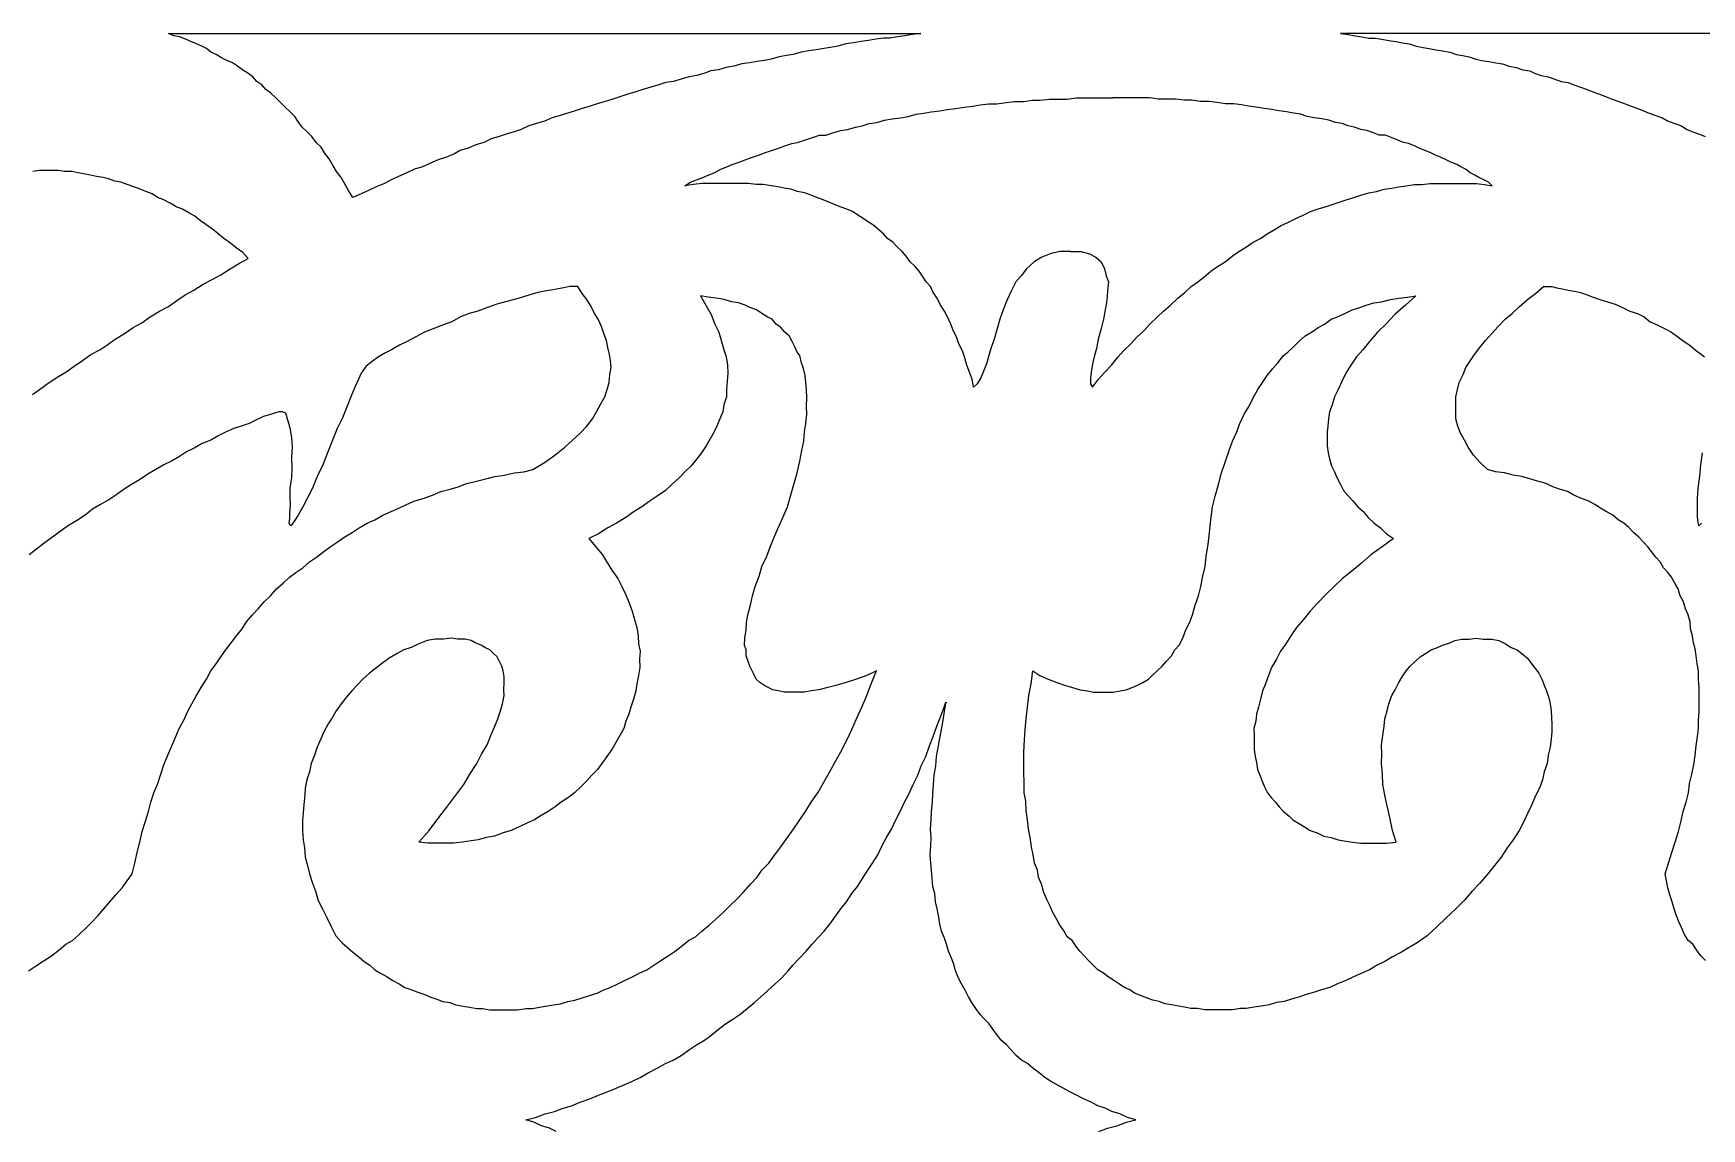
# Model space of a CAD drawing. Extents: x -550 to 550, y -550 to 550.
# Drawn here: x -146.01 to -100.31, y -449.99 to -420 of the extents above; entities that cross this region are included whole.
import ezdxf

# ---------------------------------------------------------------- set-up
doc = ezdxf.new("R2010")
doc.units = 0
doc.layers.add('LAYER_1', color=18, linetype='CONTINUOUS')

msp = doc.modelspace()

# ---------------------------------------------------------------- linework, layer by layer
at = {"layer": 'LAYER_1'}
for points in [[(-121.695, -420), (-121.926, -420.032), (-122.132, -420.064), (-122.339, -420.096), (-122.545, -420.128), (-122.717, -420.128), (-122.924, -420.16), (-123.13, -420.192), (-123.337, -420.224), (-123.544, -420.256), (-123.75, -420.288), (-123.966, -420.353), (-124.173, -420.385), (-124.355, -420.417), (-124.561, -420.449), (-124.768, -420.481), (-124.975, -420.513), (-125.191, -420.577), (-125.374, -420.609), (-125.58, -420.641), (-125.797, -420.706), (-125.979, -420.738), (-126.186, -420.77), (-126.393, -420.802), (-126.6, -420.834), (-126.817, -420.898), (-127.024, -420.93), (-127.241, -420.994), (-127.448, -421.026), (-127.616, -421.091), (-127.832, -421.155), (-128.04, -421.187), (-128.257, -421.251), (-128.474, -421.315), (-128.681, -421.347), (-128.874, -421.411), (-129.091, -421.476), (-129.309, -421.54), (-129.501, -421.604), (-129.719, -421.668), (-129.912, -421.732), (-130.129, -421.797), (-130.347, -421.861), (-130.565, -421.925), (-130.758, -421.989), (-130.976, -422.053), (-131.169, -422.117), (-131.362, -422.182), (-131.58, -422.246), (-131.798, -422.31), (-132.002, -422.406), (-132.22, -422.47), (-132.438, -422.535), (-132.642, -422.631), (-132.835, -422.695), (-133.054, -422.759), (-133.248, -422.823), (-133.466, -422.888), (-133.67, -422.984), (-133.889, -423.048), (-134.093, -423.144), (-134.312, -423.209), (-134.491, -423.305), (-134.72, -423.401), (-134.915, -423.465), (-135.144, -423.562), (-135.349, -423.658), (-135.568, -423.722), (-135.773, -423.818), (-136.002, -423.915), (-136.207, -424.011), (-136.387, -424.107), (-136.617, -424.203), (-136.822, -424.3), (-137.028, -424.396), (-137.258, -424.492), (-137.37, -424.3), (-137.467, -424.139), (-137.578, -423.947), (-137.7, -423.786), (-137.797, -423.626), (-137.908, -423.433), (-138.03, -423.273), (-138.126, -423.112), (-138.258, -422.984), (-138.379, -422.823), (-138.511, -422.695), (-138.642, -422.567), (-138.763, -422.406), (-138.844, -422.278), (-138.975, -422.15), (-139.106, -422.021), (-139.237, -421.893), (-139.368, -421.764), (-139.499, -421.636), (-139.64, -421.54), (-139.745, -421.411), (-139.886, -421.315), (-139.992, -421.187), (-140.133, -421.091), (-140.274, -420.994), (-140.414, -420.898), (-140.555, -420.802), (-140.706, -420.738), (-140.857, -420.673), (-140.998, -420.577), (-141.149, -420.513), (-141.264, -420.417), (-141.391, -420.353), (-141.541, -420.288), (-141.692, -420.224), (-141.843, -420.16), (-141.994, -420.096), (-142.155, -420.064), (-142.306, -420), (-141.447, -420), (-140.589, -420), (-139.73, -420), (-138.871, -420), (-138.012, -420), (-137.154, -420), (-136.295, -420), (-135.436, -420), (-134.577, -420), (-133.718, -420), (-132.859, -420), (-132.001, -420), (-131.142, -420), (-130.283, -420), (-129.424, -420), (-128.566, -420), (-127.707, -420), (-126.848, -420), (-125.989, -420), (-125.13, -420), (-124.272, -420), (-123.413, -420), (-122.554, -420)], [(-130.79, -433.83), (-130.603, -434.055), (-130.416, -434.28), (-130.28, -434.504), (-130.143, -434.729), (-129.997, -434.921), (-129.885, -435.146), (-129.774, -435.371), (-129.687, -435.595), (-129.601, -435.82), (-129.54, -436.045), (-129.479, -436.269), (-129.443, -436.494), (-129.433, -436.718), (-129.387, -436.911), (-129.403, -437.136), (-129.392, -437.36), (-129.433, -437.585), (-129.474, -437.81), (-129.505, -438.002), (-129.571, -438.227), (-129.638, -438.451), (-129.695, -438.644), (-129.777, -438.836), (-129.834, -439.029), (-129.943, -439.221), (-130.051, -439.414), (-130.16, -439.607), (-130.294, -439.799), (-130.419, -439.96), (-130.554, -440.152), (-130.704, -440.313), (-130.855, -440.473), (-131.006, -440.633), (-131.183, -440.794), (-131.351, -440.922), (-131.544, -441.051), (-131.712, -441.179), (-131.905, -441.307), (-132.125, -441.436), (-132.283, -441.532), (-132.493, -441.628), (-132.703, -441.725), (-132.914, -441.821), (-133.14, -441.885), (-133.377, -441.981), (-133.593, -442.013), (-133.82, -442.078), (-134.011, -442.11), (-134.254, -442.142), (-134.498, -442.174), (-134.731, -442.174), (-134.964, -442.174), (-135.197, -442.174), (-135.447, -442.142), (-135.167, -441.821), (-134.904, -441.468), (-134.651, -441.147), (-134.433, -440.858), (-134.216, -440.569), (-134.051, -440.28), (-133.86, -439.992), (-133.73, -439.735), (-133.575, -439.478), (-133.471, -439.221), (-133.367, -438.965), (-133.283, -438.772), (-133.215, -438.548), (-133.156, -438.355), (-133.113, -438.13), (-133.116, -437.97), (-133.109, -437.777), (-133.112, -437.617), (-133.14, -437.457), (-133.177, -437.328), (-133.241, -437.2), (-133.304, -437.071), (-133.403, -436.975), (-133.502, -436.879), (-133.636, -436.815), (-133.744, -436.751), (-133.904, -436.686), (-134.012, -436.622), (-134.181, -436.59), (-134.386, -436.59), (-134.556, -436.558), (-134.77, -436.59), (-135.001, -436.59), (-135.215, -436.622), (-135.45, -436.718), (-135.659, -436.815), (-135.858, -436.879), (-136.042, -436.975), (-136.261, -437.104), (-136.43, -437.232), (-136.633, -437.392), (-136.802, -437.521), (-136.98, -437.681), (-137.133, -437.842), (-137.286, -438.002), (-137.449, -438.195), (-137.577, -438.355), (-137.714, -438.548), (-137.826, -438.74), (-137.928, -438.901), (-138.05, -439.125), (-138.136, -439.318), (-138.233, -439.542), (-138.303, -439.767), (-138.4, -439.992), (-138.445, -440.216), (-138.515, -440.441), (-138.56, -440.666), (-138.569, -440.858), (-138.598, -441.115), (-138.617, -441.339), (-138.636, -441.564), (-138.639, -441.821), (-138.615, -442.078), (-138.582, -442.302), (-138.559, -442.559), (-138.499, -442.784), (-138.44, -443.008), (-138.364, -443.265), (-138.278, -443.489), (-138.202, -443.746), (-138.09, -443.971), (-137.961, -444.228), (-137.848, -444.452), (-137.72, -444.709), (-137.544, -444.901), (-137.401, -445.03), (-137.258, -445.158), (-137.089, -445.287), (-136.946, -445.415), (-136.793, -445.511), (-136.649, -445.64), (-136.496, -445.736), (-136.316, -445.832), (-136.162, -445.928), (-135.983, -446.025), (-135.829, -446.121), (-135.639, -446.185), (-135.476, -446.249), (-135.286, -446.313), (-135.148, -446.378), (-134.958, -446.442), (-134.794, -446.506), (-134.595, -446.538), (-134.431, -446.602), (-134.231, -446.634), (-134.057, -446.666), (-133.857, -446.698), (-133.7, -446.698), (-133.5, -446.731), (-133.317, -446.731), (-133.107, -446.731), (-132.924, -446.731), (-132.741, -446.731), (-132.521, -446.698), (-132.338, -446.698), (-132.145, -446.666), (-131.979, -446.634), (-131.76, -446.602), (-131.567, -446.57), (-131.365, -446.506), (-131.172, -446.474), (-130.97, -446.41), (-130.768, -446.345), (-130.566, -446.281), (-130.381, -446.185), (-130.205, -446.121), (-129.994, -446.025), (-129.809, -445.928), (-129.598, -445.832), (-129.413, -445.736), (-129.203, -445.64), (-129.009, -445.511), (-128.815, -445.383), (-128.621, -445.254), (-128.427, -445.126), (-128.26, -444.998), (-128.057, -444.837), (-127.873, -444.741), (-127.697, -444.581), (-127.494, -444.42), (-127.318, -444.26), (-127.106, -444.067), (-126.921, -443.875), (-126.745, -443.714), (-126.56, -443.522), (-126.366, -443.297), (-126.181, -443.104), (-126.049, -442.912), (-125.864, -442.719), (-125.696, -442.495), (-125.529, -442.27), (-125.352, -442.013), (-125.185, -441.789), (-125.009, -441.532), (-124.833, -441.275), (-124.682, -441.019), (-124.515, -440.794), (-124.356, -440.505), (-124.207, -440.248), (-124.048, -439.96), (-123.889, -439.671), (-123.721, -439.35), (-123.588, -439.061), (-123.456, -438.772), (-123.314, -438.451), (-123.172, -438.13), (-123.056, -437.81), (-122.906, -437.457), (-123.173, -437.585), (-123.457, -437.681), (-123.74, -437.777), (-123.99, -437.842), (-124.239, -437.906), (-124.488, -437.97), (-124.703, -438.002), (-124.892, -438.034), (-125.071, -438.034), (-125.251, -438.034), (-125.431, -438.034), (-125.602, -438.002), (-125.746, -437.97), (-125.882, -437.906), (-125.992, -437.842), (-126.102, -437.777), (-126.202, -437.681), (-126.252, -437.585), (-126.317, -437.457), (-126.383, -437.328), (-126.422, -437.2), (-126.479, -437.039), (-126.483, -436.879), (-126.523, -436.751), (-126.518, -436.558), (-126.479, -436.333), (-126.474, -436.141), (-126.435, -435.916), (-126.36, -435.659), (-126.311, -435.403), (-126.237, -435.146), (-126.128, -434.857), (-126.053, -434.601), (-125.918, -434.312), (-125.8, -433.991), (-125.656, -433.67), (-125.503, -433.317), (-125.35, -432.964), (-125.266, -432.675), (-125.173, -432.354), (-125.081, -432.033), (-125.013, -431.712), (-124.955, -431.424), (-124.905, -431.167), (-124.882, -430.91), (-124.842, -430.686), (-124.818, -430.429), (-124.828, -430.204), (-124.814, -429.98), (-124.824, -429.755), (-124.844, -429.562), (-124.863, -429.37), (-124.908, -429.177), (-124.962, -429.017), (-125.006, -428.824), (-125.079, -428.728), (-125.158, -428.568), (-125.221, -428.439), (-125.299, -428.279), (-125.422, -428.182), (-125.535, -428.054), (-125.657, -427.958), (-125.77, -427.829), (-125.901, -427.765), (-126.049, -427.669), (-126.196, -427.573), (-126.377, -427.509), (-126.509, -427.444), (-126.69, -427.38), (-126.881, -427.348), (-127.087, -427.284), (-127.303, -427.252), (-127.519, -427.22), (-127.735, -427.188), (-127.586, -427.444), (-127.437, -427.701), (-127.338, -427.958), (-127.229, -428.182), (-127.155, -428.439), (-127.096, -428.664), (-127.027, -428.856), (-126.993, -429.081), (-126.984, -429.306), (-127, -429.53), (-127.016, -429.755), (-127.023, -429.947), (-127.089, -430.172), (-127.121, -430.365), (-127.203, -430.557), (-127.285, -430.75), (-127.358, -430.91), (-127.465, -431.103), (-127.572, -431.295), (-127.705, -431.488), (-127.829, -431.648), (-127.987, -431.841), (-128.161, -432.001), (-128.31, -432.162), (-128.52, -432.354), (-128.694, -432.515), (-128.919, -432.675), (-129.11, -432.803), (-129.335, -432.964), (-129.551, -433.092), (-129.777, -433.253), (-130.029, -433.413), (-130.27, -433.542), (-130.522, -433.702)], [(-108.744, -433.83), (-109.055, -434.055), (-109.366, -434.28), (-109.626, -434.504), (-109.887, -434.729), (-110.14, -434.921), (-110.375, -435.146), (-110.611, -435.371), (-110.821, -435.595), (-111.031, -435.82), (-111.217, -436.045), (-111.402, -436.269), (-111.561, -436.494), (-111.696, -436.718), (-111.847, -436.911), (-111.956, -437.136), (-112.091, -437.36), (-112.174, -437.585), (-112.257, -437.81), (-112.332, -438.002), (-112.39, -438.227), (-112.447, -438.451), (-112.497, -438.644), (-112.52, -438.836), (-112.57, -439.029), (-112.568, -439.221), (-112.565, -439.414), (-112.563, -439.607), (-112.535, -439.799), (-112.499, -439.96), (-112.471, -440.152), (-112.408, -440.313), (-112.346, -440.473), (-112.284, -440.633), (-112.195, -440.794), (-112.099, -440.922), (-111.976, -441.051), (-111.879, -441.179), (-111.757, -441.307), (-111.608, -441.436), (-111.503, -441.532), (-111.346, -441.628), (-111.189, -441.725), (-111.032, -441.821), (-110.841, -441.885), (-110.658, -441.981), (-110.458, -442.013), (-110.267, -442.078), (-110.094, -442.11), (-109.868, -442.142), (-109.643, -442.174), (-109.41, -442.174), (-109.176, -442.174), (-108.943, -442.174), (-108.676, -442.142), (-108.778, -441.821), (-108.847, -441.468), (-108.923, -441.147), (-108.981, -440.858), (-109.038, -440.569), (-109.044, -440.28), (-109.076, -439.992), (-109.064, -439.735), (-109.078, -439.478), (-109.04, -439.221), (-109.002, -438.965), (-108.98, -438.772), (-108.924, -438.548), (-108.876, -438.355), (-108.794, -438.13), (-108.703, -437.97), (-108.604, -437.777), (-108.513, -437.617), (-108.396, -437.457), (-108.288, -437.328), (-108.153, -437.2), (-108.019, -437.071), (-107.867, -436.975), (-107.715, -436.879), (-107.546, -436.815), (-107.402, -436.751), (-107.207, -436.686), (-107.063, -436.622), (-106.876, -436.59), (-106.671, -436.59), (-106.484, -436.558), (-106.287, -436.59), (-106.057, -436.59), (-105.86, -436.622), (-105.678, -436.718), (-105.523, -436.815), (-105.359, -436.879), (-105.228, -436.975), (-105.08, -437.104), (-104.982, -437.232), (-104.867, -437.392), (-104.77, -437.521), (-104.68, -437.681), (-104.615, -437.842), (-104.551, -438.002), (-104.494, -438.195), (-104.455, -438.355), (-104.424, -438.548), (-104.418, -438.74), (-104.405, -438.901), (-104.407, -439.125), (-104.427, -439.318), (-104.455, -439.542), (-104.508, -439.767), (-104.536, -439.992), (-104.615, -440.216), (-104.668, -440.441), (-104.748, -440.666), (-104.845, -440.858), (-104.958, -441.115), (-105.063, -441.339), (-105.168, -441.564), (-105.307, -441.821), (-105.472, -442.078), (-105.629, -442.302), (-105.794, -442.559), (-105.978, -442.784), (-106.161, -443.008), (-106.379, -443.265), (-106.589, -443.489), (-106.807, -443.746), (-107.043, -443.971), (-107.313, -444.228), (-107.55, -444.452), (-107.821, -444.709), (-108.102, -444.901), (-108.316, -445.03), (-108.53, -445.158), (-108.77, -445.287), (-108.984, -445.415), (-109.191, -445.511), (-109.405, -445.64), (-109.611, -445.736), (-109.844, -445.832), (-110.051, -445.928), (-110.284, -446.025), (-110.491, -446.121), (-110.716, -446.185), (-110.915, -446.249), (-111.14, -446.313), (-111.313, -446.378), (-111.539, -446.442), (-111.738, -446.506), (-111.956, -446.538), (-112.155, -446.602), (-112.373, -446.634), (-112.564, -446.666), (-112.781, -446.698), (-112.939, -446.698), (-113.156, -446.731), (-113.34, -446.731), (-113.549, -446.731), (-113.733, -446.731), (-113.916, -446.731), (-114.117, -446.698), (-114.301, -446.698), (-114.476, -446.666), (-114.625, -446.634), (-114.826, -446.602), (-115.001, -446.57), (-115.168, -446.506), (-115.342, -446.474), (-115.509, -446.41), (-115.676, -446.345), (-115.842, -446.281), (-115.974, -446.185), (-116.114, -446.121), (-116.272, -446.025), (-116.404, -445.928), (-116.562, -445.832), (-116.694, -445.736), (-116.851, -445.64), (-116.974, -445.511), (-117.098, -445.383), (-117.22, -445.254), (-117.343, -445.126), (-117.44, -444.998), (-117.554, -444.837), (-117.685, -444.741), (-117.773, -444.581), (-117.887, -444.42), (-117.974, -444.26), (-118.079, -444.067), (-118.158, -443.875), (-118.246, -443.714), (-118.324, -443.522), (-118.394, -443.297), (-118.473, -443.104), (-118.499, -442.912), (-118.578, -442.719), (-118.621, -442.495), (-118.665, -442.27), (-118.699, -442.013), (-118.743, -441.789), (-118.777, -441.532), (-118.812, -441.275), (-118.82, -441.019), (-118.863, -440.794), (-118.863, -440.505), (-118.871, -440.248), (-118.87, -439.96), (-118.87, -439.671), (-118.86, -439.35), (-118.833, -439.061), (-118.807, -438.772), (-118.771, -438.451), (-118.736, -438.13), (-118.674, -437.81), (-118.63, -437.457), (-118.434, -437.585), (-118.203, -437.681), (-117.973, -437.777), (-117.759, -437.842), (-117.545, -437.906), (-117.331, -437.97), (-117.134, -438.002), (-116.963, -438.034), (-116.783, -438.034), (-116.604, -438.034), (-116.424, -438.034), (-116.236, -438.002), (-116.073, -437.97), (-115.902, -437.906), (-115.757, -437.842), (-115.611, -437.777), (-115.457, -437.681), (-115.355, -437.585), (-115.219, -437.457), (-115.082, -437.328), (-114.972, -437.2), (-114.827, -437.039), (-114.734, -436.879), (-114.623, -436.751), (-114.521, -436.558), (-114.437, -436.333), (-114.335, -436.141), (-114.251, -435.916), (-114.183, -435.659), (-114.091, -435.403), (-114.023, -435.146), (-113.973, -434.857), (-113.906, -434.601), (-113.881, -434.312), (-113.822, -433.991), (-113.789, -433.67), (-113.747, -433.317), (-113.706, -432.964), (-113.63, -432.675), (-113.545, -432.354), (-113.461, -432.033), (-113.352, -431.712), (-113.25, -431.424), (-113.158, -431.167), (-113.04, -430.91), (-112.956, -430.686), (-112.838, -430.429), (-112.703, -430.204), (-112.594, -429.98), (-112.46, -429.755), (-112.334, -429.562), (-112.208, -429.37), (-112.057, -429.177), (-111.914, -429.017), (-111.764, -428.824), (-111.638, -428.728), (-111.47, -428.568), (-111.337, -428.439), (-111.169, -428.279), (-110.994, -428.182), (-110.81, -428.054), (-110.634, -427.958), (-110.451, -427.829), (-110.284, -427.765), (-110.083, -427.669), (-109.883, -427.573), (-109.666, -427.509), (-109.499, -427.444), (-109.282, -427.38), (-109.074, -427.348), (-108.832, -427.284), (-108.598, -427.252), (-108.365, -427.22), (-108.131, -427.188), (-108.422, -427.444), (-108.712, -427.701), (-108.953, -427.958), (-109.186, -428.182), (-109.402, -428.439), (-109.585, -428.664), (-109.76, -428.856), (-109.918, -429.081), (-110.051, -429.306), (-110.159, -429.53), (-110.267, -429.755), (-110.367, -429.947), (-110.425, -430.172), (-110.5, -430.365), (-110.524, -430.557), (-110.548, -430.75), (-110.564, -430.91), (-110.563, -431.103), (-110.561, -431.295), (-110.535, -431.488), (-110.5, -431.648), (-110.448, -431.841), (-110.363, -432.001), (-110.302, -432.162), (-110.199, -432.354), (-110.113, -432.515), (-109.977, -432.675), (-109.857, -432.803), (-109.72, -432.964), (-109.575, -433.092), (-109.438, -433.253), (-109.275, -433.413), (-109.104, -433.542), (-108.941, -433.702)]]:
    msp.add_lwpolyline(points, close=True, dxfattribs=at)
for points in [[(-99.897, -420), (-100.756, -420), (-101.614, -420), (-102.473, -420), (-103.332, -420), (-104.191, -420), (-105.05, -420), (-105.908, -420), (-106.767, -420), (-107.626, -420), (-108.485, -420), (-109.344, -420), (-110.202, -420), (-109.989, -420.032), (-109.8, -420.064), (-109.612, -420.096), (-109.423, -420.128), (-109.251, -420.128), (-109.062, -420.16), (-108.873, -420.192), (-108.684, -420.224), (-108.496, -420.256), (-108.307, -420.288), (-108.126, -420.353), (-107.937, -420.385), (-107.773, -420.417), (-107.584, -420.449), (-107.395, -420.481), (-107.206, -420.513), (-107.025, -420.577), (-106.86, -420.609), (-106.671, -420.641), (-106.49, -420.706), (-106.326, -420.738), (-106.136, -420.77), (-105.947, -420.802), (-105.758, -420.834), (-105.577, -420.898), (-105.387, -420.93), (-105.206, -420.994), (-105.016, -421.026), (-104.884, -421.091), (-104.703, -421.155), (-104.513, -421.187), (-104.331, -421.251), (-104.15, -421.315), (-103.96, -421.347), (-103.803, -421.411), (-103.621, -421.476), (-103.439, -421.54), (-103.282, -421.604), (-103.1, -421.668), (-102.942, -421.732), (-102.76, -421.797), (-102.578, -421.861), (-102.396, -421.925), (-102.238, -421.989), (-102.056, -422.053), (-101.898, -422.117), (-101.74, -422.182), (-101.557, -422.246), (-101.375, -422.31), (-101.225, -422.406), (-101.042, -422.47), (-100.859, -422.535), (-100.708, -422.631), (-100.55, -422.695), (-100.367, -422.759), (-100.209, -422.823)], [(-117.599, -425.968), (-117.614, -425.968), (-117.888, -425.968), (-118.156, -426.032), (-118.383, -426.129), (-118.593, -426.257), (-118.797, -426.45), (-118.95, -426.642), (-119.095, -426.803), (-119.217, -427.059), (-119.339, -427.316), (-119.436, -427.573), (-119.532, -427.829), (-119.613, -428.118), (-119.685, -428.375), (-119.782, -428.632), (-119.835, -428.824), (-119.898, -429.049), (-119.986, -429.274), (-120.056, -429.434), (-120.151, -429.594), (-120.254, -429.691), (-120.292, -429.466), (-120.364, -429.274), (-120.435, -429.081), (-120.498, -428.856), (-120.554, -428.696), (-120.65, -428.503), (-120.721, -428.311), (-120.802, -428.15), (-120.873, -427.958), (-120.969, -427.765), (-121.049, -427.605), (-121.154, -427.444), (-121.25, -427.252), (-121.354, -427.091), (-121.434, -426.931), (-121.548, -426.803), (-121.636, -426.674), (-121.74, -426.514), (-121.854, -426.385), (-121.992, -426.257), (-122.096, -426.097), (-122.209, -425.968), (-122.347, -425.84), (-122.46, -425.712), (-122.607, -425.615), (-122.72, -425.487), (-122.841, -425.391), (-122.979, -425.262), (-123.126, -425.166), (-123.272, -425.07), (-123.419, -424.973), (-123.565, -424.877), (-123.721, -424.813), (-123.901, -424.749), (-124.057, -424.685), (-124.212, -424.62), (-124.368, -424.556), (-124.548, -424.492), (-124.703, -424.428), (-124.884, -424.364), (-125.073, -424.332), (-125.253, -424.268), (-125.443, -424.235), (-125.608, -424.203), (-125.797, -424.171), (-126.011, -424.139), (-126.21, -424.139), (-126.424, -424.107), (-126.623, -424.107), (-126.847, -424.107), (-127.046, -424.107), (-127.245, -424.107), (-127.469, -424.107), (-127.693, -424.107), (-127.926, -424.139), (-128.16, -424.171), (-128.006, -424.075), (-127.838, -424.011), (-127.669, -423.947), (-127.525, -423.882), (-127.357, -423.818), (-127.179, -423.722), (-127.011, -423.658), (-126.867, -423.594), (-126.674, -423.529), (-126.506, -423.465), (-126.338, -423.401), (-126.145, -423.337), (-125.977, -423.273), (-125.784, -423.209), (-125.592, -423.144), (-125.424, -423.08), (-125.231, -423.016), (-125.073, -422.984), (-124.88, -422.92), (-124.688, -422.856), (-124.471, -422.791), (-124.297, -422.791), (-124.105, -422.727), (-123.888, -422.663), (-123.705, -422.631), (-123.488, -422.567), (-123.305, -422.535), (-123.113, -422.47), (-122.905, -422.438), (-122.689, -422.374), (-122.481, -422.342), (-122.249, -422.31), (-122.042, -422.278), (-121.825, -422.214), (-121.618, -422.182), (-121.41, -422.15), (-121.179, -422.117), (-120.971, -422.085), (-120.739, -422.053), (-120.508, -422.021), (-120.276, -421.989), (-120.069, -421.957), (-119.837, -421.925), (-119.614, -421.925), (-119.358, -421.893), (-119.126, -421.861), (-118.879, -421.861), (-118.647, -421.829), (-118.425, -421.829), (-118.168, -421.797), (-117.946, -421.797), (-117.698, -421.797), (-117.442, -421.764), (-117.195, -421.764), (-116.947, -421.764), (-116.7, -421.764), (-116.453, -421.764), (-116.439, -421.764)], [(-117.594, -425.968), (-117.579, -425.968), (-117.305, -425.968), (-117.072, -426.032), (-116.899, -426.129), (-116.759, -426.257), (-116.662, -426.45), (-116.615, -426.642), (-116.558, -426.803), (-116.578, -427.059), (-116.598, -427.316), (-116.643, -427.573), (-116.688, -427.829), (-116.767, -428.118), (-116.837, -428.375), (-116.882, -428.632), (-116.934, -428.824), (-116.996, -429.049), (-117.032, -429.274), (-117.05, -429.434), (-117.044, -429.594), (-116.994, -429.691), (-116.832, -429.466), (-116.654, -429.274), (-116.476, -429.081), (-116.289, -428.856), (-116.145, -428.696), (-115.942, -428.503), (-115.765, -428.311), (-115.596, -428.15), (-115.419, -427.958), (-115.216, -427.765), (-115.048, -427.605), (-114.854, -427.444), (-114.652, -427.252), (-114.459, -427.091), (-114.29, -426.931), (-114.106, -426.803), (-113.947, -426.674), (-113.754, -426.514), (-113.569, -426.385), (-113.36, -426.257), (-113.168, -426.097), (-112.984, -425.968), (-112.775, -425.84), (-112.591, -425.712), (-112.391, -425.615), (-112.208, -425.487), (-112.033, -425.391), (-111.824, -425.262), (-111.624, -425.166), (-111.425, -425.07), (-111.225, -424.973), (-111.025, -424.877), (-110.834, -424.813), (-110.618, -424.749), (-110.427, -424.685), (-110.236, -424.62), (-110.046, -424.556), (-109.83, -424.492), (-109.639, -424.428), (-109.423, -424.364), (-109.216, -424.332), (-109, -424.268), (-108.793, -424.235), (-108.611, -424.203), (-108.404, -424.171), (-108.172, -424.139), (-107.973, -424.139), (-107.741, -424.107), (-107.542, -424.107), (-107.318, -424.107), (-107.119, -424.107), (-106.92, -424.107), (-106.697, -424.107), (-106.473, -424.107), (-106.257, -424.139), (-106.041, -424.171), (-106.141, -424.075), (-106.275, -424.011), (-106.408, -423.947), (-106.516, -423.882), (-106.649, -423.818), (-106.774, -423.722), (-106.906, -423.658), (-107.014, -423.594), (-107.172, -423.529), (-107.305, -423.465), (-107.437, -423.401), (-107.595, -423.337), (-107.727, -423.273), (-107.885, -423.209), (-108.042, -423.144), (-108.175, -423.08), (-108.332, -423.016), (-108.472, -422.984), (-108.629, -422.92), (-108.786, -422.856), (-108.968, -422.791), (-109.142, -422.791), (-109.299, -422.727), (-109.48, -422.663), (-109.645, -422.631), (-109.827, -422.567), (-109.992, -422.535), (-110.149, -422.47), (-110.339, -422.438), (-110.52, -422.374), (-110.71, -422.342), (-110.924, -422.31), (-111.114, -422.278), (-111.295, -422.214), (-111.484, -422.182), (-111.674, -422.15), (-111.888, -422.117), (-112.078, -422.085), (-112.292, -422.053), (-112.506, -422.021), (-112.72, -421.989), (-112.91, -421.957), (-113.124, -421.925), (-113.346, -421.925), (-113.585, -421.893), (-113.799, -421.861), (-114.046, -421.861), (-114.26, -421.829), (-114.483, -421.829), (-114.721, -421.797), (-114.944, -421.797), (-115.191, -421.797), (-115.43, -421.764), (-115.677, -421.764), (-115.924, -421.764), (-116.172, -421.764), (-116.419, -421.764), (-116.433, -421.764)], [(-146.033, -429.883), (-145.802, -429.723), (-145.571, -429.562), (-145.341, -429.402), (-145.121, -429.274), (-144.891, -429.113), (-144.661, -428.953), (-144.431, -428.792), (-144.186, -428.664), (-143.992, -428.535), (-143.763, -428.375), (-143.508, -428.215), (-143.278, -428.054), (-143.035, -427.926), (-142.806, -427.765), (-142.551, -427.605), (-142.308, -427.477), (-142.079, -427.316), (-141.851, -427.156), (-141.608, -427.027), (-141.354, -426.867), (-141.112, -426.738), (-140.869, -426.61), (-140.616, -426.45), (-140.363, -426.289), (-140.121, -426.161), (-140.268, -426), (-140.451, -425.872), (-140.608, -425.744), (-140.79, -425.615), (-140.947, -425.487), (-141.104, -425.359), (-141.286, -425.23), (-141.429, -425.134), (-141.585, -425.006), (-141.752, -424.909), (-141.92, -424.813), (-142.097, -424.749), (-142.264, -424.653), (-142.431, -424.556), (-142.609, -424.492), (-142.751, -424.396), (-142.928, -424.332), (-143.081, -424.268), (-143.258, -424.203), (-143.435, -424.139), (-143.612, -424.075), (-143.775, -424.043), (-143.953, -423.979), (-144.091, -423.947), (-144.279, -423.915), (-144.442, -423.882), (-144.63, -423.85), (-144.793, -423.818), (-144.956, -423.786), (-145.154, -423.786), (-145.317, -423.754), (-145.491, -423.754), (-145.665, -423.754), (-145.839, -423.754), (-146.024, -423.786)], [(-146.144, -445.672), (-145.945, -445.543), (-145.71, -445.383), (-145.511, -445.254), (-145.302, -445.094), (-145.119, -444.934), (-144.932, -444.837), (-144.749, -444.677), (-144.556, -444.484), (-144.4, -444.324), (-144.243, -444.163), (-144.077, -443.971), (-143.91, -443.778), (-143.744, -443.586), (-143.577, -443.393), (-143.437, -443.201), (-143.297, -443.008), (-143.229, -442.719), (-143.162, -442.431), (-143.094, -442.142), (-143.027, -441.853), (-142.944, -441.596), (-142.85, -441.307), (-142.793, -441.051), (-142.71, -440.794), (-142.601, -440.537), (-142.518, -440.28), (-142.435, -440.024), (-142.326, -439.767), (-142.217, -439.51), (-142.108, -439.254), (-142.01, -439.029), (-141.885, -438.804), (-141.787, -438.58), (-141.663, -438.355), (-141.539, -438.13), (-141.415, -437.906), (-141.266, -437.681), (-141.142, -437.457), (-141.003, -437.264), (-140.854, -437.039), (-140.715, -436.847), (-140.586, -436.686), (-140.447, -436.494), (-140.283, -436.301), (-140.17, -436.109), (-140.006, -435.916), (-139.852, -435.756), (-139.688, -435.563), (-139.509, -435.403), (-139.346, -435.21), (-139.167, -435.05), (-138.988, -434.889), (-138.819, -434.761), (-138.625, -434.633), (-138.447, -434.472), (-138.253, -434.344), (-138.049, -434.183), (-137.881, -434.055), (-137.688, -433.927), (-137.495, -433.798), (-137.276, -433.67), (-137.083, -433.542), (-136.864, -433.413), (-136.656, -433.317), (-136.438, -433.189), (-136.204, -433.092), (-135.996, -432.996), (-135.788, -432.9), (-135.555, -432.803), (-135.332, -432.739), (-135.074, -432.643), (-134.841, -432.547), (-134.593, -432.483), (-134.37, -432.418), (-134.137, -432.322), (-133.864, -432.258), (-133.616, -432.194), (-133.368, -432.13), (-133.105, -432.098), (-132.832, -432.033), (-132.568, -432.001), (-132.321, -431.937), (-132.009, -431.745), (-131.722, -431.552), (-131.451, -431.327), (-131.241, -431.135), (-131.031, -430.942), (-130.846, -430.75), (-130.686, -430.557), (-130.577, -430.365), (-130.459, -430.14), (-130.35, -429.947), (-130.292, -429.755), (-130.233, -429.562), (-130.216, -429.338), (-130.182, -429.145), (-130.199, -428.953), (-130.226, -428.792), (-130.268, -428.6), (-130.31, -428.407), (-130.377, -428.215), (-130.444, -428.022), (-130.536, -427.829), (-130.637, -427.669), (-130.729, -427.477), (-130.845, -427.284), (-130.972, -427.124), (-131.088, -426.931), (-131.188, -426.931), (-131.313, -426.931), (-131.473, -426.963), (-131.633, -426.995), (-131.818, -427.027), (-132.003, -427.059), (-132.189, -427.091), (-132.409, -427.156), (-132.604, -427.22), (-132.824, -427.284), (-133.07, -427.348), (-133.315, -427.412), (-133.571, -427.509), (-133.827, -427.605), (-134.072, -427.669), (-134.303, -427.765), (-134.544, -427.894), (-134.8, -427.99), (-135.057, -428.086), (-135.288, -428.182), (-135.529, -428.311), (-135.771, -428.439), (-135.977, -428.535), (-136.194, -428.664), (-136.375, -428.76), (-136.557, -428.856), (-136.723, -428.985), (-136.89, -429.113), (-136.936, -429.177), (-137.027, -429.306), (-137.103, -429.466), (-137.2, -429.691), (-137.308, -429.947), (-137.415, -430.204), (-137.542, -430.525), (-137.685, -430.814), (-137.813, -431.135), (-137.951, -431.488), (-138.079, -431.809), (-138.233, -432.13), (-138.36, -432.45), (-138.504, -432.739), (-138.626, -432.964), (-138.749, -433.189), (-138.851, -433.349), (-138.943, -433.477), (-138.969, -433.477), (-138.999, -433.413), (-138.983, -433.285), (-138.982, -433.124), (-138.961, -432.9), (-138.975, -432.707), (-138.969, -432.45), (-138.927, -432.162), (-138.92, -431.905), (-138.929, -431.616), (-138.911, -431.327), (-138.93, -431.071), (-138.959, -430.846), (-139.008, -430.686), (-139.057, -430.525), (-139.091, -430.397), (-139.182, -430.365), (-139.283, -430.365), (-139.48, -430.429), (-139.703, -430.493), (-139.911, -430.589), (-140.094, -430.686), (-140.317, -430.75), (-140.514, -430.814), (-140.723, -430.91), (-140.931, -431.006), (-141.15, -431.135), (-141.384, -431.231), (-141.603, -431.359), (-141.811, -431.456), (-142.005, -431.584), (-142.225, -431.712), (-142.434, -431.809), (-142.653, -431.937), (-142.873, -432.065), (-143.103, -432.226), (-143.323, -432.354), (-143.518, -432.483), (-143.749, -432.643), (-143.944, -432.771), (-144.164, -432.9), (-144.385, -433.028), (-144.591, -433.189), (-144.822, -433.349), (-145.043, -433.477), (-145.274, -433.638), (-145.481, -433.798), (-145.713, -433.959), (-145.919, -434.119), (-146.126, -434.28)], [(-100.202, -445.383), (-100.33, -445.254), (-100.45, -445.094), (-100.545, -444.934), (-100.679, -444.837), (-100.773, -444.677), (-100.86, -444.484), (-100.928, -444.324), (-100.996, -444.163), (-101.056, -443.971), (-101.116, -443.778), (-101.176, -443.586), (-101.236, -443.393), (-101.27, -443.201), (-101.304, -443.008), (-101.212, -442.719), (-101.12, -442.431), (-101.029, -442.142), (-100.937, -441.853), (-100.878, -441.596), (-100.812, -441.307), (-100.728, -441.051), (-100.669, -440.794), (-100.636, -440.537), (-100.577, -440.28), (-100.519, -440.024), (-100.486, -439.767), (-100.453, -439.51), (-100.42, -439.254), (-100.395, -439.029), (-100.395, -438.804), (-100.369, -438.58), (-100.369, -438.355), (-100.369, -438.13), (-100.369, -437.906), (-100.394, -437.681), (-100.394, -437.457), (-100.427, -437.264), (-100.452, -437.039), (-100.485, -436.847), (-100.525, -436.686), (-100.557, -436.494), (-100.615, -436.301), (-100.622, -436.109), (-100.679, -435.916), (-100.745, -435.756), (-100.802, -435.563), (-100.893, -435.403), (-100.95, -435.21), (-101.04, -435.05), (-101.131, -434.889), (-101.228, -434.761), (-101.351, -434.633), (-101.441, -434.472), (-101.564, -434.344), (-101.679, -434.183), (-101.776, -434.055), (-101.899, -433.927), (-102.022, -433.798), (-102.169, -433.67), (-102.292, -433.542), (-102.439, -433.413), (-102.594, -433.317), (-102.742, -433.189), (-102.922, -433.092), (-103.077, -432.996), (-103.232, -432.9), (-103.412, -432.803), (-103.599, -432.739), (-103.805, -432.643), (-103.984, -432.547), (-104.197, -432.483), (-104.384, -432.418), (-104.564, -432.322), (-104.802, -432.258), (-105.014, -432.194), (-105.227, -432.13), (-105.472, -432.098), (-105.71, -432.033), (-105.955, -432.001), (-106.168, -431.937), (-106.373, -431.745), (-106.554, -431.552), (-106.701, -431.327), (-106.805, -431.135), (-106.908, -430.942), (-106.987, -430.75), (-107.04, -430.557), (-107.043, -430.365), (-107.037, -430.14), (-107.04, -429.947), (-106.992, -429.755), (-106.944, -429.562), (-106.838, -429.338), (-106.765, -429.145), (-106.641, -428.953), (-106.526, -428.792), (-106.378, -428.6), (-106.229, -428.407), (-106.056, -428.215), (-105.883, -428.022), (-105.685, -427.829), (-105.495, -427.669), (-105.297, -427.477), (-105.074, -427.284), (-104.859, -427.124), (-104.637, -426.931), (-104.537, -426.931), (-104.411, -426.931), (-104.269, -426.963), (-104.127, -426.995), (-103.959, -427.027), (-103.792, -427.059), (-103.624, -427.091), (-103.44, -427.156), (-103.28, -427.22), (-103.095, -427.284), (-102.885, -427.348), (-102.675, -427.412), (-102.472, -427.509), (-102.27, -427.605), (-102.059, -427.669), (-101.882, -427.765), (-101.712, -427.894), (-101.509, -427.99), (-101.306, -428.086), (-101.128, -428.182), (-100.957, -428.311), (-100.786, -428.439), (-100.633, -428.535), (-100.487, -428.664), (-100.359, -428.76), (-100.231, -428.856)], [(-100.289, -431.488), (-100.338, -431.809), (-100.362, -432.13), (-100.411, -432.45), (-100.428, -432.739), (-100.429, -432.964), (-100.43, -433.189), (-100.417, -433.349), (-100.396, -433.477), (-100.37, -433.477), (-100.305, -433.413)], [(-131.683, -450.068), (-131.866, -449.972), (-132.084, -449.908), (-132.293, -449.811), (-132.512, -449.747), (-132.256, -449.683), (-131.99, -449.587), (-131.734, -449.522), (-131.495, -449.426), (-131.265, -449.362), (-131.027, -449.266), (-130.761, -449.169), (-130.523, -449.073), (-130.284, -448.977), (-130.046, -448.881), (-129.807, -448.784), (-129.595, -448.688), (-129.383, -448.592), (-129.162, -448.463), (-128.915, -448.335), (-128.694, -448.207), (-128.483, -448.11), (-128.262, -447.982), (-128.032, -447.822), (-127.838, -447.693), (-127.618, -447.565), (-127.45, -447.437), (-127.247, -447.276), (-127.044, -447.116), (-126.85, -446.987), (-126.657, -446.859), (-126.454, -446.698), (-126.252, -446.538), (-126.075, -446.378), (-125.899, -446.217), (-125.688, -446.025), (-125.512, -445.864), (-125.327, -445.672), (-125.204, -445.511), (-125.019, -445.319), (-124.835, -445.126), (-124.676, -444.934), (-124.527, -444.773), (-124.343, -444.581), (-124.185, -444.388), (-124.053, -444.195), (-123.886, -443.971), (-123.728, -443.778), (-123.587, -443.554), (-123.43, -443.361), (-123.289, -443.136), (-123.149, -442.912), (-123.017, -442.719), (-122.877, -442.495), (-122.754, -442.238), (-122.64, -442.013), (-122.5, -441.789), (-122.377, -441.532), (-122.263, -441.307), (-122.14, -441.051), (-122.026, -440.826), (-121.903, -440.569), (-121.781, -440.313), (-121.684, -440.056), (-121.561, -439.799), (-121.456, -439.51), (-121.359, -439.254), (-121.254, -438.965), (-121.166, -438.74), (-121.06, -438.451), (-121.007, -438.307), (-121.008, -438.317), (-121.004, -438.307), (-121.005, -438.312)], [(-116.816, -450.068), (-116.58, -449.972), (-116.326, -449.908), (-116.064, -449.811), (-115.81, -449.747), (-116.031, -449.683), (-116.243, -449.587), (-116.464, -449.522), (-116.65, -449.426), (-116.844, -449.362), (-117.03, -449.266), (-117.242, -449.169), (-117.427, -449.073), (-117.613, -448.977), (-117.798, -448.881), (-117.983, -448.784), (-118.142, -448.688), (-118.301, -448.592), (-118.451, -448.463), (-118.627, -448.335), (-118.777, -448.207), (-118.936, -448.11), (-119.085, -447.982), (-119.227, -447.822), (-119.35, -447.693), (-119.499, -447.565), (-119.596, -447.437), (-119.711, -447.276), (-119.825, -447.116), (-119.948, -446.987), (-120.071, -446.859), (-120.185, -446.698), (-120.299, -446.538), (-120.386, -446.378), (-120.474, -446.217), (-120.579, -446.025), (-120.666, -445.864), (-120.744, -445.672), (-120.779, -445.511), (-120.858, -445.319), (-120.936, -445.126), (-120.988, -444.934), (-121.049, -444.773), (-121.127, -444.581), (-121.178, -444.388), (-121.204, -444.195), (-121.247, -443.971), (-121.298, -443.778), (-121.315, -443.554), (-121.366, -443.361), (-121.383, -443.136), (-121.399, -442.912), (-121.424, -442.719), (-121.44, -442.495), (-121.422, -442.238), (-121.412, -442.013), (-121.428, -441.789), (-121.409, -441.532), (-121.399, -441.307), (-121.38, -441.051), (-121.37, -440.826), (-121.351, -440.569), (-121.332, -440.313), (-121.287, -440.056), (-121.268, -439.799), (-121.214, -439.51), (-121.169, -439.254), (-121.115, -438.965), (-121.079, -438.74), (-121.025, -438.451), (-120.998, -438.307), (-121.003, -438.317), (-121.002, -438.307), (-121.004, -438.312)]]:
    msp.add_lwpolyline(points, dxfattribs=at)

doc.saveas('drawing.dxf')
